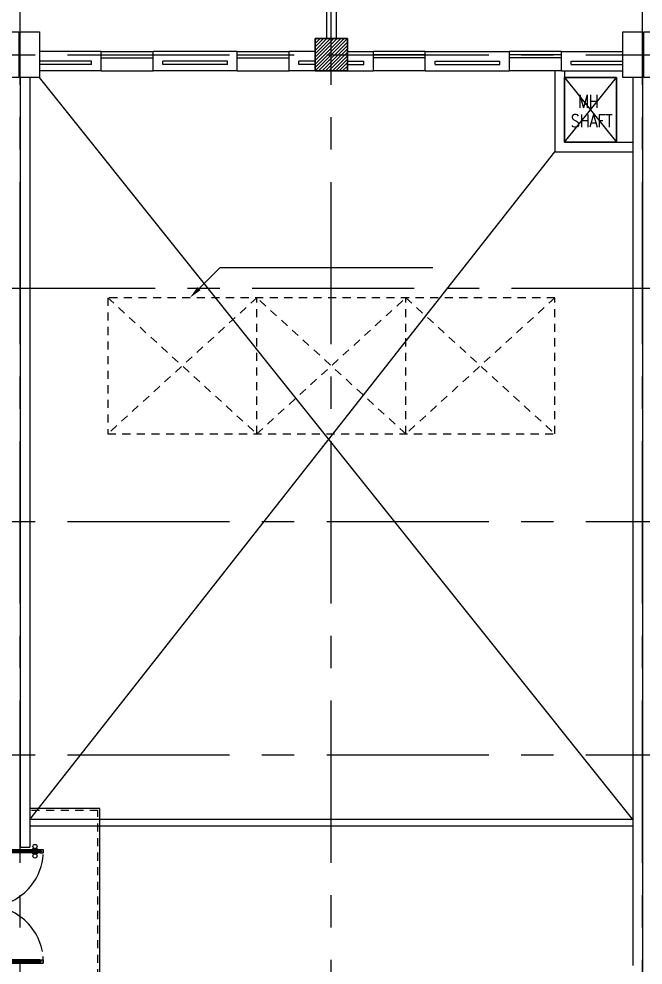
# Model space of a CAD drawing. Extents: x 417866029 to 417866302, y 43498040 to 43498122.
# Drawn here: x 417866072.73 to 417866082.36, y 43498054.24 to 43498068.84 of the extents above; entities that cross this region are included whole.
import ezdxf
from ezdxf.enums import TextEntityAlignment as Align

# ---------------------------------------------------------------- set-up
doc = ezdxf.new("R2010")
doc.units = 0
doc.header["$MEASUREMENT"] = 0
for name, pattern in [('CENTERX2', [4, 2.5, -0.5, 0.5, -0.5]), ('HIDDEN', [0.375, 0.25, -0.125]), ('HIDDEN2', [0.1875, 0.125, -0.0625])]:
    doc.linetypes.add(name, pattern=pattern)
doc.layers.get('0').update_dxf_attribs({"linetype": 'CONTINUOUS'})
for name, color, linetype in [('AXES', 11, 'CENTERX2'), ('COL', 7, 'CONTINUOUS'), ('DOOR', 9, 'CONTINUOUS'), ('HAT', 11, 'CONTINUOUS'), ('HIDDEN', 9, 'HIDDEN2'), ('INSUL', 9, 'CONTINUOUS'), ('RM-IND', 9, 'CONTINUOUS'), ('ROOF', 7, 'CONTINUOUS'), ('SHAFT', 9, 'CONTINUOUS'), ('STR', 9, 'CONTINUOUS'), ('WALL', 9, 'CONTINUOUS'), ('WIN', 9, 'CONTINUOUS')]:
    doc.layers.add(name, color=color, linetype=linetype)
doc.styles.add('ROMANS', font='ROMANS.shx', dxfattribs={"width": 0.6})

# ---------------------------------------------------------------- blocks, each defined once
blk = doc.blocks.new('A$C272A55A0')
at = {"layer": 'DOOR', "color": 0, "linetype": 'ByBlock'}
for p, q in [((-0.0001203324354719371, 900.3541752648598), (-0.0001203324500238523, 1050.354175264831)), ((49.99987966756453, 1050.354175264918), (-0.0001203324354719371, 1050.354175264918)), ((49.99987966756453, 950.354175264918), (49.99987966756453, 1050.354175264918)), ((1749.999879667535, 950.354175264918), (1749.999879667535, 1050.354175264918)), ((1749.999879667535, 1050.354175264918), (1799.999879667535, 1050.354175264918)), ((1799.999879667535, 1050.354175264918), (1799.999879667535, 900.354175264918)), ((-0.0001203324354719371, 900.354175264918), (24.99987966756453, 900.354175264918)), ((24.99987966756453, 950.354175264918), (49.99987966756453, 950.354175264918)), ((24.99987966756453, 900.354175264918), (24.99987966756453, 950.354175264918)), ((74.99987966756453, 900.354175264918), (24.99987966756453, 900.354175264918)), ((24.99987966756453, 850.354175264918), (24.99987966756453, 900.354175264918)), ((74.99987966756453, 900.354175264918), (74.99987966756453, 850.354175264918)), ((1724.999879667535, 900.354175264918), (1774.999879667535, 900.354175264918)), ((1724.999879667535, 900.354175264918), (1724.999879667535, 850.354175264918)), ((1774.999879667535, 950.354175264918), (1749.999879667535, 950.354175264918)), ((1774.999879667535, 900.354175264918), (1774.999879667535, 950.354175264918)), ((1799.999879667535, 900.354175264918), (1774.999879667535, 900.354175264918)), ((1774.999879667535, 850.354175264918), (1774.999879667535, 900.354175264918)), ((41.99987966756453, 850.354175264918), (24.99987966756453, 850.354175264918)), ((57.99987966756453, 870.354175264918), (41.99987966756453, 870.354175264918)), ((41.99987966756453, 870.354175264918), (41.99987966756453, 850.354175264918)), ((57.99987966756453, 850.354175264918), (57.99987966756453, 870.354175264918)), ((74.99987966756453, 850.354175264918), (57.99987966756453, 850.354175264918)), ((1724.999879667535, 850.354175264918), (1741.999879667535, 850.354175264918)), ((1741.999879667535, 870.354175264918), (1757.999879667535, 870.354175264918)), ((1741.999879667535, 850.354175264918), (1741.999879667535, 870.354175264918)), ((1757.999879667535, 870.354175264918), (1757.999879667535, 850.354175264918)), ((1757.999879667535, 850.354175264918), (1774.999879667535, 850.354175264918)), ((1717.799879667495, 160.1117180435103), (1708.799879667495, 160.1117180435103)), ((1708.799879667495, 95.31171804352198), (1708.799879667495, 160.1117180435103)), ((1724.999879667535, 172.7117180435162), (1717.799879667495, 172.7117180435162)), ((1717.799879667495, 172.7117180435162), (1717.799879667495, 82.71171804351616)), ((1717.799879667495, 95.31171804352198), (1717.799879667495, 160.1117180435103)), ((1774.999879667535, 172.7117180435162), (1782.199879667576, 172.7117180435162)), ((1782.199879667576, 172.7117180435162), (1782.199879667576, 82.71171804351616)), ((1782.199879667576, 160.1117180435103), (1791.199879667576, 160.1117180435103)), ((1782.199879667576, 95.31171804352198), (1782.199879667576, 160.1117180435103)), ((1791.199879667576, 95.31171804352198), (1791.199879667576, 160.1117180435103)), ((24.99987966756453, 50.35417526491801), (41.99987966753542, 50.35417526491801)), ((24.99987966756453, 50.35417526491801), (24.99987966756453, 0.3541752649180125)), ((24.99987966756453, 0.3541752649180125), (74.99987966756453, 0.3541752649180125)), ((74.99987966756453, 0.3541752649180125), (24.99987966756453, 0.3541752649180125)), ((41.99987966753542, 50.35417526491801), (41.99987966753542, 30.35417526491801)), ((41.99987966756453, 30.35417526491801), (57.99987966756453, 30.35417526491801)), ((57.99987966756453, 50.35417526491801), (74.99987966756453, 50.35417526491801)), ((57.99987966756453, 50.35417526491801), (57.99987966756453, 30.35417526491801)), ((74.99987966756453, 50.35417526491801), (74.99987966704066, 0.3541752648889087)), ((1717.799879667495, 95.31171804352198), (1708.799879667495, 95.31171804352198)), ((1724.999879667535, 82.71171804351616), (1717.799879667495, 82.71171804351616)), ((1741.999879667535, 50.35417526491801), (1724.999879667535, 50.35417526491801)), ((1724.999879667535, 50.35417526491801), (1724.999879668059, 0.3541752648889087)), ((1774.999879667535, 0.3541752649180125), (1724.999879667535, 0.3541752649180125)), ((1724.999879667535, 0.3541752649180125), (1774.999879667535, 0.3541752649180125)), ((1741.999879667535, 50.35417526491801), (1741.999879667535, 30.35417526491801)), ((1757.999879667535, 30.35417526491801), (1741.999879667535, 30.35417526491801)), ((1774.999879667535, 50.35417526491801), (1757.999879667565, 50.35417526491801)), ((1757.999879667565, 50.35417526491801), (1757.999879667565, 30.35417526491801)), ((1774.999879667535, 82.71171804351616), (1782.199879667576, 82.71171804351616)), ((1774.999879667535, 50.35417526491801), (1774.999879667535, 0.3541752649180125)), ((1782.199879667576, 95.31171804352198), (1791.199879667576, 95.31171804352198))]:
    blk.add_line(p, q, dxfattribs=at)
at = {"layer": 'DOOR', "color": 9, "linetype": 'ByBlock'}
for p, q in [((49.99987966756453, 1050.354175264918), (-0.0001203324354719371, 1010.208440949064)), ((49.99987966756453, 1050.354175264918), (-0.0001203324354719371, 936.6442452724732)), ((49.99987966756453, 1050.354175264918), (36.64259362407029, 950.354175264918)), ((1749.999879667535, 1050.354175264918), (1799.999879667535, 1010.208440949064)), ((1749.999879667535, 1050.354175264918), (1799.999879667535, 936.6442452724732)), ((1749.999879667535, 1050.354175264918), (1763.35716571103, 950.354175264918))]:
    blk.add_line(p, q, dxfattribs=at)
at = {"layer": 'DOOR', "linetype": 'ByBlock'}
for p, q in [((24.99987966756453, 850.354175264918), (24.99987966756453, 50.35417526491801)), ((41.99987966756453, 850.354175264918), (41.99987966753542, 50.35417526491801)), ((57.99987966756453, 850.354175264918), (57.99987966756453, 50.35417526491801)), ((74.99987966756453, 50.35417526491801), (74.99987966756453, 850.354175264918)), ((1724.999879667535, 50.35417526491801), (1724.999879667535, 850.354175264918)), ((1741.999879667535, 850.354175264918), (1741.999879667535, 50.35417526491801)), ((1757.999879667535, 850.354175264918), (1757.999879667565, 50.35417526491801)), ((1774.999879667535, 850.354175264918), (1774.999879667535, 50.35417526491801))]:
    blk.add_line(p, q, dxfattribs=at)
at = {"layer": 'DOOR', "color": 0, "linetype": 'ByBlock'}
for centre in [(1676.468935452576, 127.7117180435162), (1823.530823882553, 127.7117180435162)]:
    blk.add_circle(centre, 32.39999999998526, dxfattribs=at)
at = {"layer": 'DOOR', "color": 9, "linetype": 'ByBlock'}
for centre, radius, start, end in [((49.99987966756453, 1050.354175264918), 54.40195781277725, 203.2073828919769, 270), ((49.99987966756453, 1050.354175264918), 34.40195781277725, 180, 270), ((49.99987966756453, 1050.354175264918), 14.40195781277725, 180, 270), ((1749.999879667535, 1050.354175264918), 14.40195781277725, 270, 0), ((1749.999879667535, 1050.354175264918), 34.40195781277725, 270, 0), ((1749.999879667535, 1050.354175264918), 54.40195781277725, 270, 336.7926171080232), ((49.99987966756453, 1050.354175264918), 74.40195781277725, 227.7764264168309, 270), ((49.99987966756453, 1050.354175264918), 94.40195781277725, 238.0181880330829, 270), ((49.99987966756453, 1050.354175264918), 114.4019578127773, 244.083841882062, 257.3774258712915), ((49.99987966756453, 1050.354175264918), 134.4019578127773, 248.1598493930308, 259.2800236451595), ((49.99987966756453, 1050.354175264918), 154.4019578127773, 251.1052885492919, 256.2857707775486), ((1749.999879667535, 1050.354175264918), 74.40195781277725, 270, 312.2235735831691), ((1749.999879667535, 1050.354175264918), 94.40195781277725, 270, 301.9818119669171), ((1749.999879667535, 1050.354175264918), 114.4019578127773, 282.6225741287084, 295.916158117938), ((1749.999879667535, 1050.354175264918), 134.4019578127773, 280.7199763548405, 291.8401506069692), ((1749.999879667535, 1050.354175264918), 154.4019578127773, 283.7142292224514, 288.8947114507081)]:
    blk.add_arc(centre, radius, start, end, dxfattribs=at)
at = {"layer": 'DOOR', "linetype": 'HIDDEN', "ltscale": 0.5}
for centre, radius, start, end in [((49.99987966756453, 851.395841931575), 851.4087845464003, 268.3173765331032, 3.296482377102192), ((1749.999879667521, 851.3958419315459), 851.4087845463584, 176.7035176228957, 271.6826234668978)]:
    blk.add_arc(centre, radius, start, end, dxfattribs=at)
at = {"layer": 'WALL', "linetype": 'ByBlock'}
blk.add_line((1799.999879667565, 900.3541752650344), (1799.99987966755, 1050.354175265005), dxfattribs=at)
blk = doc.blocks.new('*X100')
at = {"color": 0}
for p, q in [((61359.22208648539, 139901.1078067812), (61807.8482535159, 140349.7339738117)), ((61359.22208648539, 139954.1408153701), (61754.81524492691, 140349.7339738117)), ((61359.22208648538, 140007.1738239591), (61701.78223633792, 140349.7339738117)), ((61359.22208648538, 140060.2068325481), (61648.74922774893, 140349.7339738117)), ((61359.22208648537, 140113.2398411371), (61595.71621915993, 140349.7339738117)), ((61359.22208648537, 140166.2728497261), (61542.68321057095, 140349.7339738117)), ((61359.22208648537, 140219.3058583151), (61489.65020198195, 140349.7339738117)), ((61359.22208648537, 140272.3388669041), (61436.61719339297, 140349.7339738117)), ((61359.22208648537, 140325.3718754931), (61383.58418480397, 140349.7339738117)), ((61360.88126210489, 139849.7339738117), (61859.2220864853, 140348.0747981921)), ((61413.91427069389, 139849.7339738117), (61859.22208648531, 140295.0417896031)), ((61466.94727928287, 139849.7339738117), (61859.22208648531, 140242.0087810141)), ((61519.98028787187, 139849.7339738117), (61859.22208648532, 140188.9757724251)), ((61573.01329646086, 139849.7339738117), (61859.22208648532, 140135.9427638361)), ((61626.04630504985, 139849.7339738117), (61859.22208648532, 140082.9097552472)), ((61679.07931363884, 139849.7339738117), (61859.22208648532, 140029.8767466581)), ((61732.11232222783, 139849.7339738117), (61859.22208648532, 139976.8437380692)), ((61785.14533081682, 139849.7339738117), (61859.22208648533, 139923.8107294802)), ((61838.17833940581, 139849.7339738117), (61859.22208648533, 139870.7777208912))]:
    blk.add_line(p, q, dxfattribs=at)
blk = doc.blocks.new('COL50')
at = {"layer": 'COL'}
blk.add_lwpolyline([(-249.9999999999709, 250), (-249.9999999999418, -250), (250, -250), (249.9999999999709, 250)], close=True, dxfattribs=at)
blk = doc.blocks.new('C11')
at = {"layer": 'HAT'}
h = blk.add_hatch(dxfattribs=at)
h.set_pattern_fill('ANSI31', color=256, scale=300, style=0)
h.set_pattern_definition([(45, (-248556.1822811713, -75061.0053373936), (-26.51650429449553, 26.51650429449553), [])])
h.paths.add_polyline_path([(300.0000000000291, 700), (-2.91038304567337e-11, 700), (0, 349.9999999998981), (300.0000000000291, 349.9999999998981)])
h.paths.add_polyline_path([(300, 349.9999999998981), (-2.91038304567337e-11, 349.9999999998981), (-2.91038304567337e-11, 0), (300.0000000000291, 0)])
at = {"layer": 'COL'}
blk.add_lwpolyline([(300.0000000000291, 700), (299.9999999999709, 0), (0, 0), (0, 700)], close=True, dxfattribs=at)
blk = doc.blocks.new('C11D')
at = {"layer": 'COL', "linetype": 'ByBlock'}
for p in [(-320.0000000003783, 0), (0, 0)]:
    blk.add_blockref('C11', p, dxfattribs=at)

msp = doc.modelspace()

# ---------------------------------------------------------------- linework, layer by layer
at = {"layer": 'AXES'}
for p, q in [((417866077.5536888, 43498039.82212118), (417866077.5536888, 43498118.63479631)), ((417866072.7536889, 43498039.82212118), (417866072.7536889, 43498117.95885224)), ((417866082.3536888, 43498039.82212118), (417866082.3536888, 43498117.94959313)), ((417866029.482244, 43498068.28641482), (417866098.5736889, 43498068.28641482)), ((417866040.3336889, 43498064.68641482), (417866098.5736889, 43498064.68641482)), ((417866029.482244, 43498061.08641482), (417866098.5736889, 43498061.08641482)), ((417866029.482244, 43498057.48641482), (417866098.5736889, 43498057.48641482))]:
    msp.add_line(p, q, dxfattribs=at)
at = {"layer": 'HIDDEN'}
for p, q in [((417866081.0036889, 43498064.53641482), (417866074.1036888, 43498064.53641482)), ((417866074.1036888, 43498064.53641482), (417866074.1036888, 43498062.43641482)), ((417866076.4036888, 43498064.53641482), (417866074.1036888, 43498062.43641482)), ((417866074.1036888, 43498064.53641482), (417866076.4036888, 43498062.43641482)), ((417866078.7036889, 43498062.43641482), (417866076.4036888, 43498064.53641482)), ((417866076.4036888, 43498062.43641482), (417866078.7036889, 43498064.53641482)), ((417866076.4036888, 43498062.43641482), (417866076.4036888, 43498064.53641482)), ((417866076.4036888, 43498062.43641482), (417866076.4036888, 43498064.53641482)), ((417866081.0036889, 43498064.53641482), (417866078.7036889, 43498062.43641482)), ((417866078.7036889, 43498064.53641482), (417866081.0036889, 43498062.43641482)), ((417866078.7036889, 43498062.43641482), (417866078.7036889, 43498064.53641482)), ((417866078.7036889, 43498062.43641482), (417866078.7036889, 43498064.53641482)), ((417866081.0036889, 43498062.43641482), (417866081.0036889, 43498064.53641482)), ((417866074.1036888, 43498062.43641482), (417866081.0036889, 43498062.43641482))]:
    msp.add_line(p, q, dxfattribs=at)
at = {"layer": 'INSUL'}
for p, q in [((417866073.8536888, 43498068.18641482), (417866073.0536888, 43498068.18641482)), ((417866073.8536888, 43498068.13641482), (417866073.0536888, 43498068.13641482)), ((417866073.8536888, 43498068.13641482), (417866073.8536888, 43498068.18641482)), ((417866075.9536889, 43498068.18641482), (417866074.9536889, 43498068.18641482)), ((417866074.9536889, 43498068.13641482), (417866074.9536889, 43498068.18641482)), ((417866075.9536889, 43498068.13641482), (417866074.9536889, 43498068.13641482)), ((417866075.9536889, 43498068.13641482), (417866075.9536889, 43498068.18641482)), ((417866077.0536888, 43498068.13641482), (417866077.0536888, 43498068.18641482)), ((417866077.3036888, 43498068.18641482), (417866077.0536888, 43498068.18641482)), ((417866077.3036888, 43498068.13641482), (417866077.0536888, 43498068.13641482)), ((417866077.8036888, 43498068.18641482), (417866078.0536888, 43498068.18641482)), ((417866077.8036888, 43498068.13641482), (417866078.0536888, 43498068.13641482)), ((417866078.0536888, 43498068.13641482), (417866078.0536888, 43498068.18641482)), ((417866079.1536888, 43498068.13641482), (417866079.1536888, 43498068.18641482)), ((417866079.1536888, 43498068.18641482), (417866080.1536888, 43498068.18641482)), ((417866079.1536888, 43498068.13641482), (417866080.1536888, 43498068.13641482)), ((417866080.1536888, 43498068.13641482), (417866080.1536888, 43498068.18641482)), ((417866081.2536888, 43498068.18641482), (417866082.0536888, 43498068.18641482)), ((417866081.2536888, 43498068.13641482), (417866081.2536888, 43498068.18641482)), ((417866081.2536888, 43498068.13641482), (417866082.0536888, 43498068.13641482))]:
    msp.add_line(p, q, dxfattribs=at)
at = {"layer": 'RM-IND'}
for p, q in [((417866075.5127485, 43498064.67749014), (417866075.8411894, 43498065.00432961)), ((417866075.8411894, 43498065.00432961), (417866076.354142, 43498065.00432961)), ((417866076.354142, 43498065.00432961), (417866079.1208087, 43498065.00432961))]:
    msp.add_line(p, q, dxfattribs=at)
msp.add_solid([(417866075.5362611, 43498064.65386239), (417866075.489236, 43498064.7011179), (417866075.370982, 43498064.53641482)], dxfattribs=at)
at = {"layer": 'ROOF'}
for p, q in [((417866082.3536888, 43498068.03641482), (417866082.3536888, 43498046.63641482)), ((417866072.7536888, 43498067.93641482), (417866072.7536888, 43498056.06141482)), ((417866072.9036888, 43498067.93641482), (417866072.9036888, 43498056.06141482)), ((417866082.2036889, 43498067.93641482), (417866082.2036889, 43498054.23641482)), ((417866082.2036889, 43498056.48641482), (417866072.9036888, 43498056.48641482)), ((417866082.2036889, 43498056.38641482), (417866072.9036888, 43498056.38641482)), ((417866072.7536888, 43498056.06141482), (417866072.9036888, 43498056.06141482))]:
    msp.add_line(p, q, dxfattribs=at)
at = {"layer": 'SHAFT'}
for p, q in [((417866082.2036889, 43498056.48641482), (417866073.0536888, 43498067.93641482)), ((417866072.9036888, 43498056.48641482), (417866081.0036888, 43498066.78641482))]:
    msp.add_line(p, q, dxfattribs=at)
at = {"layer": 'SHAFT', "color": 9, "linetype": 'ByBlock', "ltscale": 0.3}
msp.add_line((417866081.1536888, 43498066.93641482), (417866081.9536889, 43498067.93641482), dxfattribs=at)
at = {"layer": 'SHAFT', "color": 8, "linetype": 'ByBlock', "ltscale": 0.3}
msp.add_line((417866081.1536888, 43498067.93641482), (417866081.9536889, 43498066.93641482), dxfattribs=at)
at = {"layer": 'SHAFT', "color": 9, "linetype": 'ByBlock'}
for p, q in [((417866081.1536888, 43498066.93641482), (417866081.9536889, 43498067.93641482)), ((417866081.1536888, 43498067.93641482), (417866081.9536889, 43498066.93641482))]:
    msp.add_line(p, q, dxfattribs=at)
at = {"layer": 'SHAFT', "color": 7, "linetype": 'ByBlock'}
for points in [[(417866081.0036888, 43498068.03641482), (417866081.0036888, 43498066.78641482), (417866082.2036889, 43498066.78641482)], [(417866081.1536888, 43498068.03641482), (417866081.1536888, 43498066.93641482), (417866082.2036889, 43498066.93641482)]]:
    msp.add_lwpolyline(points, dxfattribs=at)
at = {"layer": 'SHAFT', "color": 9, "linetype": 'ByBlock', "ltscale": 0.3}
msp.add_lwpolyline([(417866081.1536888, 43498066.93641482), (417866081.9536889, 43498066.93641482), (417866081.9536889, 43498067.93641482), (417866081.1536888, 43498067.93641482)], close=True, dxfattribs=at)
at = {"layer": 'SHAFT', "color": 9, "linetype": 'ByBlock'}
msp.add_lwpolyline([(417866081.1536888, 43498067.93641482), (417866081.9536889, 43498067.93641482), (417866081.9536889, 43498066.93641482), (417866081.1536888, 43498066.93641482)], close=True, dxfattribs=at)
at = {"layer": 'STR'}
msp.add_lwpolyline([(417866072.9036888, 43498054.02228118), (417866073.9836888, 43498054.02228118), (417866073.9836888, 43498056.65728308), (417866072.9036888, 43498056.65728308)], dxfattribs=at)
at = {"layer": 'STR', "linetype": 'HIDDEN2'}
msp.add_lwpolyline([(417866072.9036888, 43498054.05228118), (417866073.9536889, 43498054.05228118), (417866073.9536889, 43498056.62728307), (417866072.9036888, 43498056.62728307)], dxfattribs=at)
at = {"layer": 'WALL', "linetype": 'ByBlock'}
for p, q in [((417866077.4786888, 43498072.50641482), (417866077.4786888, 43498068.53641482)), ((417866077.6286888, 43498072.50641482), (417866077.6286888, 43498068.53641482))]:
    msp.add_line(p, q, dxfattribs=at)
at = {"layer": 'WALL'}
for p, q in [((417866074.0036888, 43498068.33641482), (417866073.0536888, 43498068.33641482)), ((417866074.0036888, 43498068.03641482), (417866074.0036888, 43498068.33641482)), ((417866076.1036888, 43498068.33641482), (417866074.8036888, 43498068.33641482)), ((417866074.8036888, 43498068.03641482), (417866074.8036888, 43498068.33641482)), ((417866076.1036888, 43498068.03641482), (417866076.1036888, 43498068.33641482)), ((417866076.9036888, 43498068.03641482), (417866076.9036888, 43498068.33641482)), ((417866077.3036888, 43498068.33641482), (417866076.9036888, 43498068.33641482)), ((417866077.8036888, 43498068.33641482), (417866078.2036889, 43498068.33641482)), ((417866078.2036889, 43498068.03641482), (417866078.2036889, 43498068.33641482)), ((417866079.0036888, 43498068.03641482), (417866079.0036888, 43498068.33641482)), ((417866079.0036888, 43498068.33641482), (417866080.3036888, 43498068.33641482)), ((417866080.3036888, 43498068.03641482), (417866080.3036888, 43498068.33641482)), ((417866081.1036888, 43498068.03641482), (417866081.1036888, 43498068.33641482)), ((417866081.1036888, 43498068.33641482), (417866082.0536888, 43498068.33641482)), ((417866074.0036888, 43498068.03641482), (417866073.0536888, 43498068.03641482)), ((417866076.1036888, 43498068.03641482), (417866074.8036888, 43498068.03641482)), ((417866077.3036888, 43498068.03641482), (417866076.9036888, 43498068.03641482)), ((417866077.8036888, 43498068.03641482), (417866078.2036889, 43498068.03641482)), ((417866079.0036888, 43498068.03641482), (417866080.3036888, 43498068.03641482)), ((417866081.1036888, 43498068.03641482), (417866082.0536888, 43498068.03641482))]:
    msp.add_line(p, q, dxfattribs=at)
at = {"layer": 'WALL', "linetype": 'ByBlock', "ltscale": 0.3}
for points in [[(417866072.7536888, 43498068.63641482), (417866073.0536888, 43498068.63641482), (417866073.0536888, 43498067.93641482), (417866072.7536888, 43498067.93641482)], [(417866082.0536888, 43498068.63641482), (417866082.3536888, 43498068.63641482), (417866082.3536888, 43498067.93641482), (417866082.0536888, 43498067.93641482)], [(417866077.3036888, 43498068.53641482), (417866077.8036888, 43498068.53641482), (417866077.8036888, 43498068.03641482), (417866077.3036888, 43498068.03641482)]]:
    msp.add_lwpolyline(points, close=True, dxfattribs=at)
at = {"layer": 'WIN'}
for p, q in [((417866074.0036888, 43498068.33641482), (417866074.8036888, 43498068.33641482)), ((417866074.0036888, 43498068.28641482), (417866074.8036888, 43498068.28641482)), ((417866076.1036888, 43498068.33641482), (417866076.9036888, 43498068.33641482)), ((417866076.1036888, 43498068.28641482), (417866076.9036888, 43498068.28641482)), ((417866079.0036888, 43498068.33641482), (417866078.2036889, 43498068.33641482)), ((417866079.0036888, 43498068.28641482), (417866078.2036889, 43498068.28641482)), ((417866081.1036888, 43498068.33641482), (417866080.3036888, 43498068.33641482)), ((417866081.1036888, 43498068.28641482), (417866080.3036888, 43498068.28641482)), ((417866074.0036888, 43498068.23641482), (417866074.8036888, 43498068.23641482)), ((417866076.1036888, 43498068.23641482), (417866076.9036888, 43498068.23641482)), ((417866079.0036888, 43498068.23641482), (417866078.2036889, 43498068.23641482)), ((417866081.1036888, 43498068.23641482), (417866080.3036888, 43498068.23641482)), ((417866074.0036888, 43498068.03641482), (417866074.8036888, 43498068.03641482)), ((417866076.1036888, 43498068.03641482), (417866076.9036888, 43498068.03641482)), ((417866079.0036888, 43498068.03641482), (417866078.2036889, 43498068.03641482)), ((417866081.1036888, 43498068.03641482), (417866080.3036888, 43498068.03641482))]:
    msp.add_line(p, q, dxfattribs=at)

# ---------------------------------------------------------------- block references
at = {"layer": 'COL', "xscale": 0.0009999871253967285, "yscale": 0.001000002026557922, "zscale": 0.001}
msp.add_blockref('COL50', (417866077.5536889, 43498068.28641482), dxfattribs=at)
at = {"layer": 'DOOR', "color": 0, "linetype": 'ByBlock', "xscale": 0.001000002026557922, "yscale": 0.001000002026557922, "zscale": 0.001, "rotation": 90}
msp.add_blockref('A$C272A55A0', (417866073.109043, 43498054.24891684), dxfattribs=at)
at = {"layer": 'HAT', "xscale": 0.0009999871253967285, "yscale": 0.001000002026557922, "zscale": 0.001}
for name, p in [('C11D', (417866072.7536889, 43498067.93641482)), ('C11D', (417866082.3736889, 43498067.93641482)), ('*X100', (417866015.9444668, 43497928.18668085))]:
    msp.add_blockref(name, p, dxfattribs=at)

# ---------------------------------------------------------------- texts
at = {"layer": 'SHAFT', "color": 4, "style": 'ROMANS', "width": 0.8}
for s, p in [('MH', (417866081.520628, 43498067.56586707)), ('SHAFT', (417866081.5716406, 43498067.26595245))]:
    msp.add_text(s, height=0.2, dxfattribs=at).set_placement(p, align=Align.MIDDLE)

doc.saveas('drawing.dxf')
